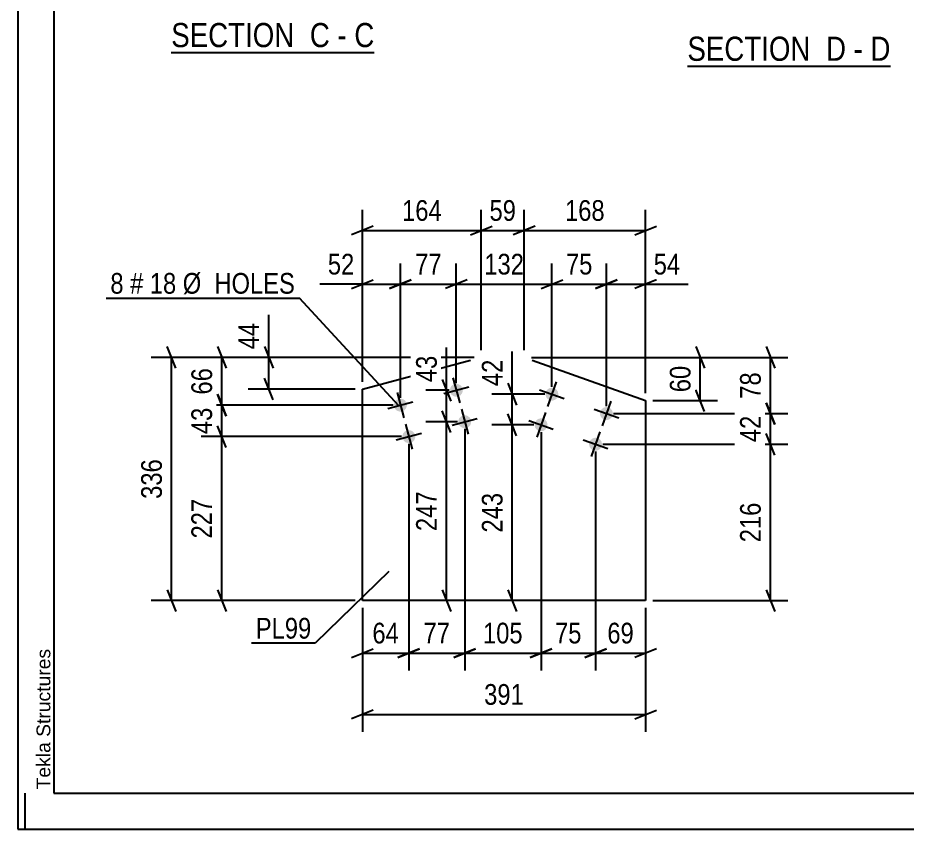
# Model space of a CAD drawing. Header units: millimetres. Extents: x 0 to 841, y 0 to 594.
# Drawn here: x 0 to 123, y 0 to 112.2 of the extents above; entities that cross this region are included whole.
import ezdxf

# ---------------------------------------------------------------- set-up
doc = ezdxf.new("R2010")
doc.units = ezdxf.units.MM
doc.styles.add('Arial', font='ARIAL.TTF', dxfattribs={"height": 0.2})
doc.styles.add('Arial Narrow', font='ARIALN.TTF', dxfattribs={"height": 0.2})

# ---------------------------------------------------------------- blocks, each defined once
blk = doc.blocks.new('Unknown-122568519-18 - 2078')
at = {"color": 6, "linetype": 'Continuous'}
blk.add_line((92.58, 105.47), (120.65, 105.47), dxfattribs=at)
at = {"color": 0, "linetype": 'Continuous'}
for points in [[(110.69, 106.22), (110.69, 109.72), (92.58, 109.72), (92.58, 106.22)], [(114.5, 106.22), (114.5, 109.72), (111.74, 109.72), (111.74, 106.22)], [(116.83, 106.22), (116.83, 109.72), (115.55, 109.72), (115.55, 106.22)], [(120.65, 106.22), (120.65, 109.72), (117.88, 109.72), (117.88, 106.22)]]:
    blk.add_wipeout(points, dxfattribs=at)
at = {"color": 7, "linetype": 'Continuous', "style": 'Arial Narrow'}
for s, p in [('SECTION ', (92.58, 106.22)), ('D', (111.74, 106.22)), ('D', (117.88, 106.22)), ('-', (115.55, 106.22))]:
    blk.add_text(s, height=3.34, dxfattribs=at).set_placement(p)
blk = doc.blocks.new('Unknown-122568519-1133 - 12225')
at = {"color": 5, "linetype": 'Continuous'}
for p, q in [((0, 594), (0, 0)), ((5, 589), (5, 5)), ((1, 0), (1, 5)), ((5, 5), (836, 5)), ((0, 0), (841, 0))]:
    blk.add_line(p, q, dxfattribs=at)
at = {"color": 174, "linetype": 'Continuous', "style": 'Arial'}
blk.add_text('Tekla Structures', height=1.9102, rotation=90, dxfattribs=at).set_placement((4.5, 5.5))
blk = doc.blocks.new('Unknown-122568519-13 - 7999')
at = {"color": 6, "linetype": 'Continuous'}
blk.add_line((21.22, 107.36), (49.29, 107.36), dxfattribs=at)
at = {"color": 0, "linetype": 'Continuous'}
for points in [[(39.33, 108.11), (39.33, 111.61), (21.22, 111.61), (21.22, 108.11)], [(43.15, 108.11), (43.15, 111.61), (40.38, 111.61), (40.38, 108.11)], [(45.48, 108.11), (45.48, 111.61), (44.2, 111.61), (44.2, 108.11)], [(49.29, 108.11), (49.29, 111.61), (46.53, 111.61), (46.53, 108.11)]]:
    blk.add_wipeout(points, dxfattribs=at)
at = {"color": 7, "linetype": 'Continuous', "style": 'Arial Narrow'}
for s, p in [('SECTION ', (21.22, 108.11)), ('C', (40.38, 108.11)), ('C', (46.53, 108.11)), ('-', (44.2, 108.11))]:
    blk.add_text(s, height=3.34, dxfattribs=at).set_placement(p)
blk = doc.blocks.new('Part-122568519-1410 - 1394')
at = {"color": 2, "linetype": 'Continuous'}
for p, q in [((47.65, 60.84), (62.61, 64.82)), ((71.11, 64.82), (86.8, 59.26)), ((47.65, 31.6), (47.65, 60.84)), ((86.8, 59.26), (86.8, 31.6)), ((86.8, 31.6), (47.65, 31.6))]:
    blk.add_line(p, q, dxfattribs=at)
blk = doc.blocks.new('Bolt-122568519-1415 - 1394')
at = {"linetype": 'Continuous'}
for points in [[(74.69, 59.84, -1), (73, 60.44, -1)], [(82.23, 57.16, -1), (80.54, 57.76, -1)], [(73.19, 55.6, -1), (71.49, 56.2, -1)], [(80.73, 52.92, -1), (79.03, 53.52, -1)]]:
    blk.add_hatch(color=1, dxfattribs=at).paths.add_polyline_path(points)
at = {"color": 1, "linetype": 'Continuous'}
for p, q in [((74.45, 61.84), (73.24, 58.44)), ((72.15, 60.74), (75.54, 59.54)), ((81.99, 59.16), (80.78, 55.77)), ((79.69, 58.07), (83.08, 56.86)), ((72.94, 57.6), (71.74, 54.2)), ((70.64, 56.5), (74.04, 55.3)), ((80.48, 54.92), (79.28, 51.53)), ((78.18, 53.82), (81.57, 52.62))]:
    blk.add_line(p, q, dxfattribs=at)
blk = doc.blocks.new('Bolt-122568519-1420 - 1394')
at = {"linetype": 'Continuous'}
for points in [[(61.5, 60.91, -1), (59.76, 60.44, -1)], [(53.77, 58.85, -1), (52.03, 58.39, -1)], [(62.66, 56.56, -1), (60.92, 56.1, -1)], [(54.93, 54.5, -1), (53.19, 54.04, -1)]]:
    blk.add_hatch(color=1, dxfattribs=at).paths.add_polyline_path(points)
at = {"color": 1, "linetype": 'Continuous'}
for p, q in [((60.17, 62.41), (61.1, 58.94)), ((52.44, 60.36), (53.37, 56.88)), ((58.89, 60.21), (62.37, 61.14)), ((51.16, 58.16), (54.64, 59.08)), ((61.33, 58.07), (62.25, 54.59)), ((60.05, 55.86), (63.53, 56.79)), ((53.6, 56.01), (54.52, 52.53)), ((52.32, 53.81), (55.8, 54.73))]:
    blk.add_line(p, q, dxfattribs=at)
blk = doc.blocks.new('StraightDimension-122568519-1422 - 1394')
at = {"color": 7, "linetype": 'Continuous'}
for p, q in [((47.65, 61.84), (47.65, 85.6)), ((64.08, 66.22), (64.08, 85.6)), ((49.15, 83.35), (46.15, 82.15)), ((47.65, 82.75), (64.08, 82.75)), ((62.58, 82.15), (65.58, 83.35))]:
    blk.add_line(p, q, dxfattribs=at)
at = {"color": 0}
blk.add_wipeout([(59.21, 83.5), (59.21, 87.7), (52.53, 87.7), (52.53, 83.5)], dxfattribs=at)
at = {"color": 3, "style": 'Arial Narrow'}
blk.add_text('164', height=2.863, dxfattribs=at).set_placement((53.13, 84.1))
blk = doc.blocks.new('StraightDimension-122568519-1498 - 1394')
at = {"color": 7, "linetype": 'Continuous'}
for p, q in [((60.63, 61.68), (60.63, 78.18)), ((73.85, 61.14), (73.85, 78.18)), ((62.13, 75.93), (59.13, 74.73)), ((60.63, 75.33), (73.85, 75.33)), ((72.35, 74.73), (75.35, 75.93))]:
    blk.add_line(p, q, dxfattribs=at)
at = {"color": 0}
blk.add_wipeout([(70.58, 76.08), (70.58, 80.28), (63.9, 80.28), (63.9, 76.08)], dxfattribs=at)
at = {"color": 3, "style": 'Arial Narrow'}
blk.add_text('132', height=2.863, dxfattribs=at).set_placement((64.5, 76.68))
blk = doc.blocks.new('StraightDimension-122568519-1434 - 1394')
at = {"color": 7, "linetype": 'Continuous'}
for p, q in [((64.08, 66.22), (64.08, 85.6)), ((70.01, 66.22), (70.01, 85.6)), ((62.58, 82.15), (65.58, 83.35)), ((64.08, 82.75), (70.01, 82.75)), ((71.51, 83.35), (68.51, 82.15))]:
    blk.add_line(p, q, dxfattribs=at)
at = {"color": 0}
blk.add_wipeout([(69.48, 83.5), (69.48, 87.7), (64.62, 87.7), (64.62, 83.5)], dxfattribs=at)
at = {"color": 3, "style": 'Arial Narrow'}
blk.add_text('59', height=2.863, dxfattribs=at).set_placement((65.22, 84.1))
blk = doc.blocks.new('StraightDimension-122568519-1543 - 1394')
at = {"color": 7, "linetype": 'Continuous'}
for p, q in [((103.47, 66.72), (104.67, 63.72)), ((71.01, 65.22), (106.47, 65.22)), ((104.07, 57.46), (104.07, 65.22)), ((104.67, 55.96), (103.47, 58.96)), ((82.38, 57.46), (106.47, 57.46))]:
    blk.add_line(p, q, dxfattribs=at)
at = {"color": 0}
blk.add_wipeout([(103.32, 63.77), (99.12, 63.77), (99.12, 58.91), (103.32, 58.91)], dxfattribs=at)
at = {"color": 3, "style": 'Arial Narrow'}
blk.add_text('78', height=2.863, rotation=90.0002, dxfattribs=at).set_placement((102.72, 59.51))
blk = doc.blocks.new('StraightDimension-122568519-1653 - 1394')
at = {"color": 7, "linetype": 'Continuous'}
for p, q in [((61.79, 55.33), (61.79, 21.93)), ((72.34, 54.9), (72.34, 21.93)), ((60.29, 23.73), (63.29, 24.93)), ((73.84, 24.93), (70.84, 23.73)), ((61.79, 24.33), (72.34, 24.33))]:
    blk.add_line(p, q, dxfattribs=at)
at = {"color": 0}
blk.add_wipeout([(70.41, 25.08), (70.41, 29.28), (63.72, 29.28), (63.72, 25.08)], dxfattribs=at)
at = {"color": 3, "style": 'Arial Narrow'}
blk.add_text('105', height=2.863, dxfattribs=at).set_placement((64.32, 25.68))
blk = doc.blocks.new('StraightDimension-122568519-1508 - 1394')
at = {"color": 7, "linetype": 'Continuous'}
for p, q in [((73.85, 61.14), (73.85, 78.18)), ((81.38, 58.46), (81.38, 78.18)), ((72.35, 74.73), (75.35, 75.93)), ((73.85, 75.33), (81.38, 75.33)), ((82.88, 75.93), (79.88, 74.73))]:
    blk.add_line(p, q, dxfattribs=at)
at = {"color": 0}
blk.add_wipeout([(80.04, 76.08), (80.04, 80.28), (75.19, 80.28), (75.19, 76.08)], dxfattribs=at)
at = {"color": 3, "style": 'Arial Narrow'}
blk.add_text('75', height=2.863, dxfattribs=at).set_placement((75.79, 76.68))
blk = doc.blocks.new('StraightDimension-122568519-1444 - 1394')
at = {"color": 7, "linetype": 'Continuous'}
for p, q in [((70.01, 66.22), (70.01, 85.6)), ((86.8, 60.26), (86.8, 85.6)), ((71.51, 83.35), (68.51, 82.15)), ((70.01, 82.75), (86.8, 82.75)), ((85.3, 82.15), (88.3, 83.35))]:
    blk.add_line(p, q, dxfattribs=at)
at = {"color": 0}
blk.add_wipeout([(81.75, 83.5), (81.75, 87.7), (75.06, 87.7), (75.06, 83.5)], dxfattribs=at)
at = {"color": 3, "style": 'Arial Narrow'}
blk.add_text('168', height=2.863, dxfattribs=at).set_placement((75.66, 84.1))
blk = doc.blocks.new('StraightDimension-122568519-1633 - 1394')
at = {"color": 7, "linetype": 'Continuous'}
for p, q in [((54.06, 53.27), (54.06, 21.93)), ((47.65, 30.6), (47.65, 21.93)), ((46.15, 23.73), (49.15, 24.93)), ((55.56, 24.93), (52.56, 23.73)), ((47.65, 24.33), (54.06, 24.33))]:
    blk.add_line(p, q, dxfattribs=at)
at = {"color": 0}
blk.add_wipeout([(53.29, 25.08), (53.29, 29.28), (48.43, 29.28), (48.43, 25.08)], dxfattribs=at)
at = {"color": 3, "style": 'Arial Narrow'}
blk.add_text('64', height=2.863, dxfattribs=at).set_placement((49.03, 25.68))
blk = doc.blocks.new('StraightDimension-122568519-1488 - 1394')
at = {"color": 7, "linetype": 'Continuous'}
for p, q in [((52.9, 59.62), (52.9, 78.18)), ((60.63, 61.68), (60.63, 78.18)), ((51.4, 74.73), (54.4, 75.93)), ((52.9, 75.33), (60.63, 75.33)), ((62.13, 75.93), (59.13, 74.73))]:
    blk.add_line(p, q, dxfattribs=at)
at = {"color": 0}
blk.add_wipeout([(59.2, 76.08), (59.2, 80.28), (54.34, 80.28), (54.34, 76.08)], dxfattribs=at)
at = {"color": 3, "style": 'Arial Narrow'}
blk.add_text('77', height=2.863, dxfattribs=at).set_placement((54.94, 76.68))
blk = doc.blocks.new('StraightDimension-122568519-1455 - 1394')
at = {"color": 7, "linetype": 'Continuous'}
for p, q in [((47.65, 30.6), (47.65, 13.45)), ((86.8, 30.6), (86.8, 13.45)), ((49.15, 16.45), (46.15, 15.25)), ((85.3, 15.25), (88.3, 16.45)), ((47.65, 15.85), (86.8, 15.85))]:
    blk.add_line(p, q, dxfattribs=at)
at = {"color": 0}
blk.add_wipeout([(70.57, 16.6), (70.57, 20.8), (63.88, 20.8), (63.88, 16.6)], dxfattribs=at)
at = {"color": 3, "style": 'Arial Narrow'}
blk.add_text('391', height=2.863, dxfattribs=at).set_placement((64.48, 17.2))
blk = doc.blocks.new('StraightDimension-122568519-1460 - 1394')
at = {"color": 7, "linetype": 'Continuous'}
for p, q in [((34.7, 65.22), (34.7, 71.12)), ((34.7, 65.22), (34.7, 71.12)), ((34.1, 66.72), (35.3, 63.72)), ((63.08, 65.22), (31.85, 65.22)), ((34.7, 60.84), (34.7, 65.22)), ((35.3, 59.34), (34.1, 62.34)), ((46.65, 60.84), (31.85, 60.84))]:
    blk.add_line(p, q, dxfattribs=at)
at = {"color": 0}
blk.add_wipeout([(33.95, 70.6), (29.75, 70.6), (29.75, 65.74), (33.95, 65.74)], dxfattribs=at)
at = {"color": 3, "style": 'Arial Narrow'}
blk.add_text('44', height=2.863, rotation=90.0002, dxfattribs=at).set_placement((33.35, 66.34))
blk = doc.blocks.new('StraightDimension-122568519-1469 - 1394')
at = {"color": 7, "linetype": 'Continuous'}
for p, q in [((93.76, 66.72), (94.96, 63.72)), ((71.01, 65.22), (96.76, 65.22)), ((94.36, 59.26), (94.36, 65.22)), ((94.96, 57.76), (93.76, 60.76)), ((87.8, 59.26), (96.76, 59.26))]:
    blk.add_line(p, q, dxfattribs=at)
at = {"color": 0}
blk.add_wipeout([(93.61, 64.66), (89.41, 64.66), (89.41, 59.81), (93.61, 59.81)], dxfattribs=at)
at = {"color": 3, "style": 'Arial Narrow'}
blk.add_text('60', height=2.863, rotation=90.0002, dxfattribs=at).set_placement((93.01, 60.41))
blk = doc.blocks.new('StraightDimension-122568519-1478 - 1394')
at = {"color": 7, "linetype": 'Continuous'}
for p, q in [((47.65, 61.84), (47.65, 78.18)), ((52.9, 59.62), (52.9, 78.18)), ((47.65, 75.33), (41.75, 75.33)), ((47.65, 75.33), (41.75, 75.33)), ((46.15, 74.73), (49.15, 75.93)), ((47.65, 75.33), (52.9, 75.33)), ((54.4, 75.93), (51.4, 74.73))]:
    blk.add_line(p, q, dxfattribs=at)
at = {"color": 0}
blk.add_wipeout([(47.13, 76.08), (47.13, 80.28), (42.27, 80.28), (42.27, 76.08)], dxfattribs=at)
at = {"color": 3, "style": 'Arial Narrow'}
blk.add_text('52', height=2.863, dxfattribs=at).set_placement((42.87, 76.68))
blk = doc.blocks.new('StraightDimension-122568519-1518 - 1394')
at = {"color": 7, "linetype": 'Continuous'}
for p, q in [((81.38, 58.46), (81.38, 78.18)), ((86.8, 60.26), (86.8, 78.18)), ((79.88, 74.73), (82.88, 75.93)), ((81.38, 75.33), (86.8, 75.33)), ((88.3, 75.93), (85.3, 74.73)), ((86.8, 75.33), (92.7, 75.33)), ((86.8, 75.33), (92.7, 75.33))]:
    blk.add_line(p, q, dxfattribs=at)
at = {"color": 0}
blk.add_wipeout([(92.18, 76.08), (92.18, 80.28), (87.32, 80.28), (87.32, 76.08)], dxfattribs=at)
at = {"color": 3, "style": 'Arial Narrow'}
blk.add_text('54', height=2.863, dxfattribs=at).set_placement((87.92, 76.68))
blk = doc.blocks.new('StraightDimension-122568519-1529 - 1394')
at = {"color": 7, "linetype": 'Continuous'}
for p, q in [((104.67, 51.72), (103.47, 54.72)), ((80.88, 53.22), (106.47, 53.22)), ((104.07, 31.6), (104.07, 53.22)), ((103.47, 33.1), (104.67, 30.1)), ((87.8, 31.6), (106.47, 31.6))]:
    blk.add_line(p, q, dxfattribs=at)
at = {"color": 0}
blk.add_wipeout([(103.32, 45.76), (99.12, 45.76), (99.12, 39.07), (103.32, 39.07)], dxfattribs=at)
at = {"color": 3, "style": 'Arial Narrow'}
blk.add_text('216', height=2.863, rotation=90.0002, dxfattribs=at).set_placement((102.72, 39.67))
blk = doc.blocks.new('StraightDimension-122568519-1594 - 1394')
at = {"color": 7, "linetype": 'Continuous'}
for p, q in [((68.97, 54.4), (67.77, 57.4)), ((71.34, 55.9), (65.52, 55.9)), ((68.37, 31.6), (68.37, 55.9)), ((67.77, 33.1), (68.97, 30.1)), ((71.34, 31.6), (65.52, 31.6))]:
    blk.add_line(p, q, dxfattribs=at)
at = {"color": 0}
blk.add_wipeout([(67.62, 47.09), (63.42, 47.09), (63.42, 40.41), (67.62, 40.41)], dxfattribs=at)
at = {"color": 3, "style": 'Arial Narrow'}
blk.add_text('243', height=2.863, rotation=90.0002, dxfattribs=at).set_placement((67.02, 41.01))
blk = doc.blocks.new('StraightDimension-122568519-1535 - 1394')
at = {"color": 7, "linetype": 'Continuous'}
for p, q in [((103.47, 58.96), (104.67, 55.96)), ((82.38, 57.46), (106.47, 57.46)), ((104.07, 53.22), (104.07, 57.46)), ((104.67, 51.72), (103.47, 54.72)), ((80.88, 53.22), (106.47, 53.22))]:
    blk.add_line(p, q, dxfattribs=at)
at = {"color": 0}
blk.add_wipeout([(103.32, 57.77), (99.12, 57.77), (99.12, 52.91), (103.32, 52.91)], dxfattribs=at)
at = {"color": 3, "style": 'Arial Narrow'}
blk.add_text('42', height=2.863, rotation=90.0002, dxfattribs=at).set_placement((102.72, 53.51))
blk = doc.blocks.new('StraightDimension-122568519-1552 - 1394')
at = {"color": 7, "linetype": 'Continuous'}
for p, q in [((27.61, 66.72), (28.81, 63.72)), ((63.08, 65.22), (25.36, 65.22)), ((28.21, 58.62), (28.21, 65.22)), ((28.81, 57.12), (27.61, 60.12)), ((51.9, 58.62), (25.36, 58.62))]:
    blk.add_line(p, q, dxfattribs=at)
at = {"color": 0}
blk.add_wipeout([(27.46, 64.34), (23.26, 64.34), (23.26, 59.49), (27.46, 59.49)], dxfattribs=at)
at = {"color": 3, "style": 'Arial Narrow'}
blk.add_text('66', height=2.863, rotation=90.0002, dxfattribs=at).set_placement((26.86, 60.09))
blk = doc.blocks.new('StraightDimension-122568519-1560 - 1394')
at = {"color": 7, "linetype": 'Continuous'}
for p, q in [((27.61, 60.12), (28.81, 57.12)), ((51.9, 58.62), (25.36, 58.62)), ((28.21, 54.27), (28.21, 58.62)), ((28.81, 52.77), (27.61, 55.77)), ((53.06, 54.27), (25.36, 54.27))]:
    blk.add_line(p, q, dxfattribs=at)
at = {"color": 0}
blk.add_wipeout([(27.46, 58.87), (23.26, 58.87), (23.26, 54.02), (27.46, 54.02)], dxfattribs=at)
at = {"color": 3, "style": 'Arial Narrow'}
blk.add_text('43', height=2.863, rotation=90.0002, dxfattribs=at).set_placement((26.86, 54.62))
blk = doc.blocks.new('StraightDimension-122568519-1568 - 1394')
at = {"color": 7, "linetype": 'Continuous'}
for p, q in [((28.81, 52.77), (27.61, 55.77)), ((53.06, 54.27), (25.36, 54.27)), ((28.21, 31.6), (28.21, 54.27)), ((27.61, 33.1), (28.81, 30.1)), ((46.65, 31.6), (25.36, 31.6))]:
    blk.add_line(p, q, dxfattribs=at)
at = {"color": 0}
blk.add_wipeout([(27.46, 46.28), (23.26, 46.28), (23.26, 39.59), (27.46, 39.59)], dxfattribs=at)
at = {"color": 3, "style": 'Arial Narrow'}
blk.add_text('227', height=2.863, rotation=90.0002, dxfattribs=at).set_placement((26.86, 40.19))
blk = doc.blocks.new('StraightDimension-122568519-1639 - 1394')
at = {"color": 7, "linetype": 'Continuous'}
for p, q in [((79.88, 52.22), (79.88, 21.93)), ((86.8, 30.6), (86.8, 21.93)), ((78.38, 23.73), (81.38, 24.93)), ((88.3, 24.93), (85.3, 23.73)), ((79.88, 24.33), (86.8, 24.33))]:
    blk.add_line(p, q, dxfattribs=at)
at = {"color": 0}
blk.add_wipeout([(85.77, 25.08), (85.77, 29.28), (80.91, 29.28), (80.91, 25.08)], dxfattribs=at)
at = {"color": 3, "style": 'Arial Narrow'}
blk.add_text('69', height=2.863, dxfattribs=at).set_placement((81.51, 25.68))
blk = doc.blocks.new('StraightDimension-122568519-1575 - 1394')
at = {"color": 7, "linetype": 'Continuous'}
for p, q in [((21.87, 63.72), (20.67, 66.72)), ((63.08, 65.22), (18.42, 65.22)), ((21.27, 31.6), (21.27, 65.22)), ((20.67, 33.1), (21.87, 30.1)), ((46.65, 31.6), (18.42, 31.6))]:
    blk.add_line(p, q, dxfattribs=at)
at = {"color": 0}
blk.add_wipeout([(20.52, 51.75), (16.32, 51.75), (16.32, 45.07), (20.52, 45.07)], dxfattribs=at)
at = {"color": 3, "style": 'Arial Narrow'}
blk.add_text('336', height=2.863, rotation=90.0002, dxfattribs=at).set_placement((19.92, 45.67))
blk = doc.blocks.new('StraightDimension-122568519-1584 - 1394')
at = {"color": 7, "linetype": 'Continuous'}
for p, q in [((68.37, 60.14), (68.37, 66.05)), ((68.37, 60.14), (68.37, 66.05)), ((67.77, 61.64), (68.97, 58.64)), ((72.85, 60.14), (65.52, 60.14)), ((68.37, 55.9), (68.37, 60.14)), ((68.97, 54.4), (67.77, 57.4)), ((71.34, 55.9), (65.52, 55.9))]:
    blk.add_line(p, q, dxfattribs=at)
at = {"color": 0}
blk.add_wipeout([(67.62, 65.52), (63.42, 65.52), (63.42, 60.66), (67.62, 60.66)], dxfattribs=at)
at = {"color": 3, "style": 'Arial Narrow'}
blk.add_text('42', height=2.863, rotation=90.0002, dxfattribs=at).set_placement((67.02, 61.26))
blk = doc.blocks.new('StraightDimension-122568519-1609 - 1394')
at = {"color": 7, "linetype": 'Continuous'}
for p, q in [((59.28, 60.68), (59.28, 66.58)), ((59.28, 60.68), (59.28, 66.58)), ((58.68, 62.18), (59.88, 59.18)), ((59.63, 60.68), (56.43, 60.68)), ((59.28, 56.33), (59.28, 60.68)), ((59.88, 54.83), (58.68, 57.83)), ((60.79, 56.33), (56.43, 56.33))]:
    blk.add_line(p, q, dxfattribs=at)
at = {"color": 0}
blk.add_wipeout([(58.53, 66.06), (54.33, 66.06), (54.33, 61.2), (58.53, 61.2)], dxfattribs=at)
at = {"color": 3, "style": 'Arial Narrow'}
blk.add_text('43', height=2.863, rotation=90.0002, dxfattribs=at).set_placement((57.93, 61.8))
blk = doc.blocks.new('StraightDimension-122568519-1619 - 1394')
at = {"color": 7, "linetype": 'Continuous'}
for p, q in [((59.88, 54.83), (58.68, 57.83)), ((60.79, 56.33), (56.43, 56.33)), ((59.28, 31.6), (59.28, 56.33)), ((58.68, 33.1), (59.88, 30.1)), ((60.79, 31.6), (56.43, 31.6))]:
    blk.add_line(p, q, dxfattribs=at)
at = {"color": 0}
blk.add_wipeout([(58.53, 47.31), (54.33, 47.31), (54.33, 40.62), (58.53, 40.62)], dxfattribs=at)
at = {"color": 3, "style": 'Arial Narrow'}
blk.add_text('247', height=2.863, rotation=90.0002, dxfattribs=at).set_placement((57.93, 41.22))
blk = doc.blocks.new('StraightDimension-122568519-1645 - 1394')
at = {"color": 7, "linetype": 'Continuous'}
for p, q in [((72.34, 54.9), (72.34, 21.93)), ((79.88, 52.22), (79.88, 21.93)), ((70.84, 23.73), (73.84, 24.93)), ((81.38, 24.93), (78.38, 23.73)), ((72.34, 24.33), (79.88, 24.33))]:
    blk.add_line(p, q, dxfattribs=at)
at = {"color": 0}
blk.add_wipeout([(78.54, 25.08), (78.54, 29.28), (73.68, 29.28), (73.68, 25.08)], dxfattribs=at)
at = {"color": 3, "style": 'Arial Narrow'}
blk.add_text('75', height=2.863, dxfattribs=at).set_placement((74.28, 25.68))
blk = doc.blocks.new('StraightDimension-122568519-1661 - 1394')
at = {"color": 7, "linetype": 'Continuous'}
for p, q in [((61.79, 55.33), (61.79, 21.93)), ((54.06, 53.27), (54.06, 21.93)), ((52.56, 23.73), (55.56, 24.93)), ((63.29, 24.93), (60.29, 23.73)), ((54.06, 24.33), (61.79, 24.33))]:
    blk.add_line(p, q, dxfattribs=at)
at = {"color": 0}
blk.add_wipeout([(60.35, 25.08), (60.35, 29.28), (55.5, 29.28), (55.5, 25.08)], dxfattribs=at)
at = {"color": 3, "style": 'Arial Narrow'}
blk.add_text('77', height=2.863, dxfattribs=at).set_placement((56.1, 25.68))
blk = doc.blocks.new('Mark-122568519-1406 - 1394')
at = {"color": 0}
blk.add_wipeout([(40.58, 26.35), (40.58, 29.35), (32.91, 29.35), (32.91, 26.35)], dxfattribs=at)
blk.add_wipeout([(40.58, 26.35), (40.58, 29.35), (32.91, 29.35), (32.91, 26.35)], dxfattribs=at)
at = {"color": 30, "linetype": 'Continuous'}
for p in [(51.29, 35.61), (32.31, 25.75)]:
    blk.add_line(p, (41.18, 25.75), dxfattribs=at)
at = {"color": 3, "style": 'Arial Narrow'}
blk.add_text('PL99', height=2.863, dxfattribs=at).set_placement((32.91, 26.35))
blk = doc.blocks.new('MarkSet-122568519-1697 - 1394')
at = {"color": 0}
for points in [[(14.63, 74.03), (14.63, 77.03), (12.8, 77.03), (12.8, 74.03)], [(17.35, 74.03), (17.35, 77.03), (15.53, 77.03), (15.53, 74.03)], [(21.91, 74.03), (21.91, 77.03), (18.25, 77.03), (18.25, 74.03)], [(38.34, 74.03), (38.34, 77.03), (22.81, 77.03), (22.81, 74.03)]]:
    blk.add_wipeout(points, dxfattribs=at)
for points in [[(14.63, 74.03), (14.63, 77.03), (12.8, 77.03), (12.8, 74.03)], [(17.35, 74.03), (17.35, 77.03), (15.53, 77.03), (15.53, 74.03)], [(21.91, 74.03), (21.91, 77.03), (18.25, 77.03), (18.25, 74.03)], [(38.34, 74.03), (38.34, 77.03), (22.81, 77.03), (22.81, 74.03)]]:
    blk.add_wipeout(points, dxfattribs=at)
at = {"color": 7, "linetype": 'Continuous'}
for p in [(12.2, 73.43), (52.67, 58.51)]:
    blk.add_line(p, (38.94, 73.43), dxfattribs=at)
at = {"color": 3, "style": 'Arial Narrow'}
for s, height, p in [('8', 2.86, (12.8, 74.03)), ('#', 2.86, (15.53, 74.03)), ('18', 2.863, (18.25, 74.03)), ('Ø  HOLES', 2.863, (22.81, 74.03))]:
    blk.add_text(s, height=height, dxfattribs=at).set_placement(p)

msp = doc.modelspace()

# ---------------------------------------------------------------- block references
for name in ['Unknown-122568519-18 - 2078', 'Part-122568519-1410 - 1394', 'Bolt-122568519-1420 - 1394', 'Bolt-122568519-1415 - 1394']:
    msp.add_blockref(name, (0, 0))

# ---------------------------------------------------------------- next in the draw order: block references
msp.add_blockref('Unknown-122568519-1133 - 12225', (0, 0))

# ---------------------------------------------------------------- next in the draw order: block references
for name in ['Unknown-122568519-13 - 7999', 'StraightDimension-122568519-1422 - 1394', 'StraightDimension-122568519-1653 - 1394', 'StraightDimension-122568519-1633 - 1394']:
    msp.add_blockref(name, (0, 0))

# ---------------------------------------------------------------- next in the draw order: block references
for name in ['StraightDimension-122568519-1498 - 1394', 'StraightDimension-122568519-1455 - 1394']:
    msp.add_blockref(name, (0, 0))

# ---------------------------------------------------------------- next in the draw order: block references
for name in ['StraightDimension-122568519-1434 - 1394', 'StraightDimension-122568519-1529 - 1394']:
    msp.add_blockref(name, (0, 0))

# ---------------------------------------------------------------- next in the draw order: block references
for name in ['StraightDimension-122568519-1488 - 1394', 'StraightDimension-122568519-1543 - 1394']:
    msp.add_blockref(name, (0, 0))

# ---------------------------------------------------------------- next in the draw order: block references
for name in ['StraightDimension-122568519-1508 - 1394', 'StraightDimension-122568519-1460 - 1394']:
    msp.add_blockref(name, (0, 0))

# ---------------------------------------------------------------- next in the draw order: block references
for name in ['StraightDimension-122568519-1444 - 1394', 'StraightDimension-122568519-1478 - 1394']:
    msp.add_blockref(name, (0, 0))

# ---------------------------------------------------------------- next in the draw order: block references
msp.add_blockref('StraightDimension-122568519-1469 - 1394', (0, 0))

# ---------------------------------------------------------------- next in the draw order: block references
for name in ['StraightDimension-122568519-1518 - 1394', 'StraightDimension-122568519-1594 - 1394']:
    msp.add_blockref(name, (0, 0))

# ---------------------------------------------------------------- next in the draw order: block references
for name in ['StraightDimension-122568519-1552 - 1394', 'StraightDimension-122568519-1535 - 1394']:
    msp.add_blockref(name, (0, 0))

# ---------------------------------------------------------------- next in the draw order: block references
for name in ['StraightDimension-122568519-1560 - 1394', 'StraightDimension-122568519-1639 - 1394']:
    msp.add_blockref(name, (0, 0))

# ---------------------------------------------------------------- next in the draw order: block references
msp.add_blockref('StraightDimension-122568519-1568 - 1394', (0, 0))

# ---------------------------------------------------------------- next in the draw order: block references
msp.add_blockref('StraightDimension-122568519-1575 - 1394', (0, 0))

# ---------------------------------------------------------------- next in the draw order: block references
for name in ['MarkSet-122568519-1697 - 1394', 'StraightDimension-122568519-1609 - 1394', 'StraightDimension-122568519-1584 - 1394', 'Mark-122568519-1406 - 1394']:
    msp.add_blockref(name, (0, 0))

# ---------------------------------------------------------------- next in the draw order: block references
for name in ['StraightDimension-122568519-1619 - 1394', 'StraightDimension-122568519-1645 - 1394']:
    msp.add_blockref(name, (0, 0))

# ---------------------------------------------------------------- next in the draw order: block references
msp.add_blockref('StraightDimension-122568519-1661 - 1394', (0, 0))

doc.saveas('drawing.dxf')
